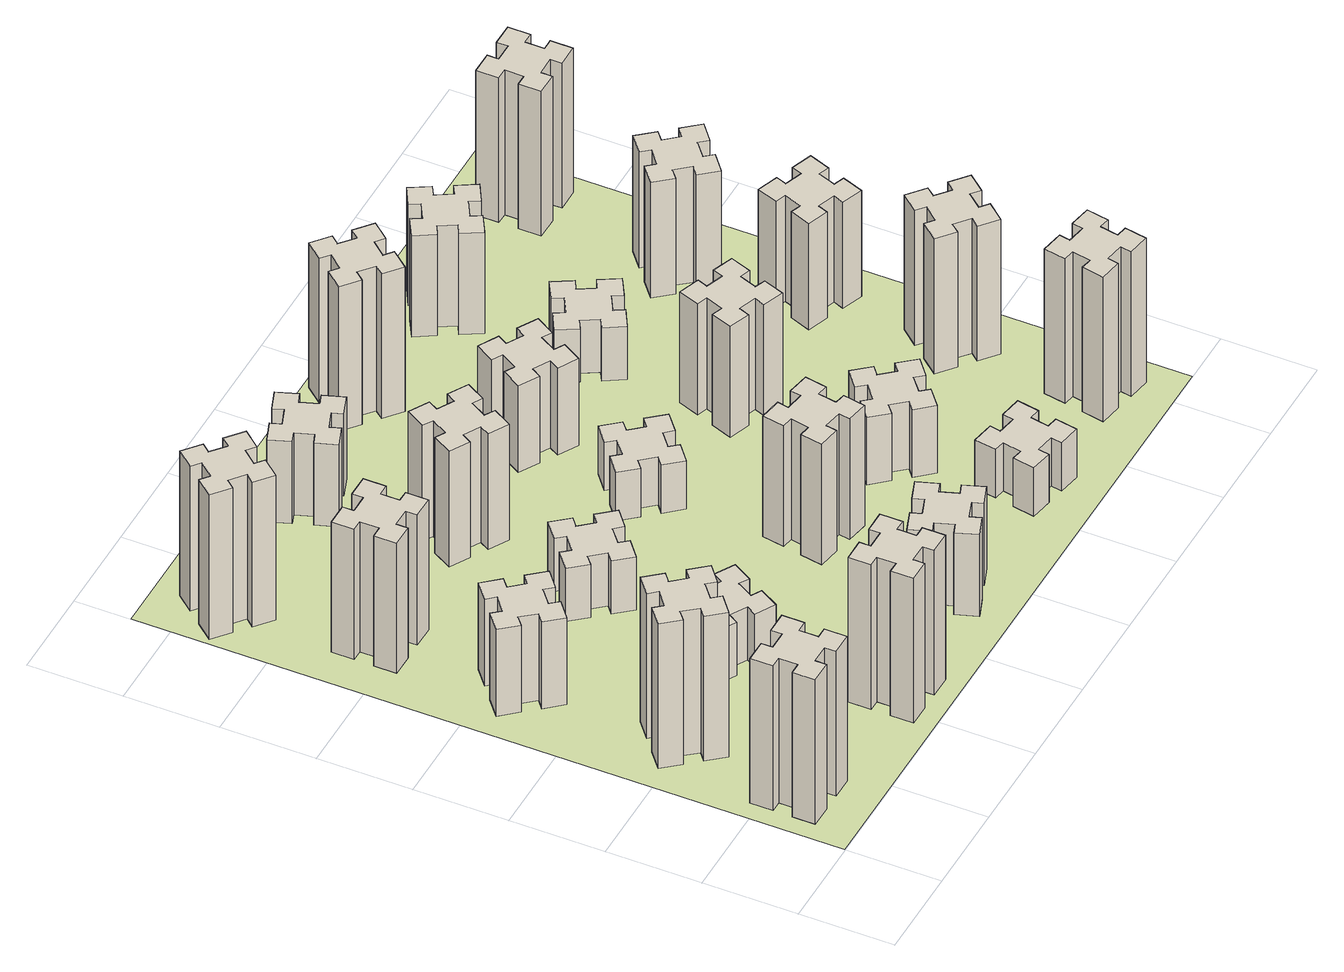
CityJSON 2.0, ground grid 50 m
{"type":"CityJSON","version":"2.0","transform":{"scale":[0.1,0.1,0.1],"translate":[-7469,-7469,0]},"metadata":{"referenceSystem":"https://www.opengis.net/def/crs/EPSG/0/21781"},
"CityObjects":{
"building1":{"type":"Building","attributes":{"class":"1000","function":"1000","usage":"1000","yearOfConstruction":2016,"roofType":"1000","measuredHeight":90,"storeysAboveGround":30,"storeysBelowGround":0},"geometry":[{"type":"Solid","lod":"1","boundaries":[[[[0,1,2,3,4,5,6,7,8,9,10,11,12,13,14,15,16,17,18,19]],[[17,16,20,21]],[[16,15,22,20]],[[15,14,23,22]],[[14,13,24,23]],[[13,12,25,24]],[[12,11,26,25]],[[11,10,27,26]],[[10,9,28,27]],[[9,8,29,28]],[[8,7,30,29]],[[7,6,31,30]],[[6,5,32,31]],[[5,4,33,32]],[[4,3,34,33]],[[3,2,35,34]],[[2,1,36,35]],[[1,0,37,36]],[[0,19,38,37]],[[19,18,39,38]],[[18,17,21,39]],[[24,25,26,27,28,29,30,31,32,33,34,35,36,37,38,39,21,20,22,23]]]]}]},
"building2":{"type":"Building","attributes":{"class":"1000","function":"1000","usage":"1000","yearOfConstruction":2016,"roofType":"1000","measuredHeight":90,"storeysAboveGround":30,"storeysBelowGround":0},"geometry":[{"type":"Solid","lod":"1","boundaries":[[[[40,41,42,43,44,45,46,47,48,49,50,51,52,53,54,55,56,57,58,59]],[[57,56,60,61]],[[56,55,62,60]],[[55,54,63,62]],[[54,53,64,63]],[[53,52,65,64]],[[52,51,66,65]],[[51,50,67,66]],[[50,49,68,67]],[[49,48,69,68]],[[48,47,70,69]],[[47,46,71,70]],[[46,45,72,71]],[[45,44,73,72]],[[44,43,74,73]],[[43,42,75,74]],[[42,41,76,75]],[[41,40,77,76]],[[40,59,78,77]],[[59,58,79,78]],[[58,57,61,79]],[[64,65,66,67,68,69,70,71,72,73,74,75,76,77,78,79,61,60,62,63]]]]}]},
"building3":{"type":"Building","attributes":{"class":"1000","function":"1000","usage":"1000","yearOfConstruction":2016,"roofType":"1000","measuredHeight":54,"storeysAboveGround":30,"storeysBelowGround":0},"geometry":[{"type":"Solid","lod":"1","boundaries":[[[[80,81,82,83,84,85,86,87,88,89,90,91,92,93,94,95,96,97,98,99]],[[97,96,100,101]],[[96,95,102,100]],[[95,94,103,102]],[[94,93,104,103]],[[93,92,105,104]],[[92,91,106,105]],[[91,90,107,106]],[[90,89,108,107]],[[89,88,109,108]],[[88,87,110,109]],[[87,86,111,110]],[[86,85,112,111]],[[85,84,113,112]],[[84,83,114,113]],[[83,82,115,114]],[[82,81,116,115]],[[81,80,117,116]],[[80,99,118,117]],[[99,98,119,118]],[[98,97,101,119]],[[104,105,106,107,108,109,110,111,112,113,114,115,116,117,118,119,101,100,102,103]]]]}]},
"building4":{"type":"Building","attributes":{"class":"1000","function":"1000","usage":"1000","yearOfConstruction":2016,"roofType":"1000","measuredHeight":81,"storeysAboveGround":30,"storeysBelowGround":0},"geometry":[{"type":"Solid","lod":"1","boundaries":[[[[120,121,122,123,124,125,126,127,128,129,130,131,132,133,134,135,136,137,138,139]],[[137,136,140,141]],[[136,135,142,140]],[[135,134,143,142]],[[134,133,144,143]],[[133,132,145,144]],[[132,131,146,145]],[[131,130,147,146]],[[130,129,148,147]],[[129,128,149,148]],[[128,127,150,149]],[[127,126,151,150]],[[126,125,152,151]],[[125,124,153,152]],[[124,123,154,153]],[[123,122,155,154]],[[122,121,156,155]],[[121,120,157,156]],[[120,139,158,157]],[[139,138,159,158]],[[138,137,141,159]],[[144,145,146,147,148,149,150,151,152,153,154,155,156,157,158,159,141,140,142,143]]]]}]},
"building5":{"type":"Building","attributes":{"class":"1000","function":"1000","usage":"1000","yearOfConstruction":2016,"roofType":"1000","measuredHeight":90,"storeysAboveGround":30,"storeysBelowGround":0},"geometry":[{"type":"Solid","lod":"1","boundaries":[[[[160,161,162,163,164,165,166,167,168,169,170,171,172,173,174,175,176,177,178,179]],[[177,176,180,181]],[[176,175,182,180]],[[175,174,183,182]],[[174,173,184,183]],[[173,172,185,184]],[[172,171,186,185]],[[171,170,187,186]],[[170,169,188,187]],[[169,168,189,188]],[[168,167,190,189]],[[167,166,191,190]],[[166,165,192,191]],[[165,164,193,192]],[[164,163,194,193]],[[163,162,195,194]],[[162,161,196,195]],[[161,160,197,196]],[[160,179,198,197]],[[179,178,199,198]],[[178,177,181,199]],[[184,185,186,187,188,189,190,191,192,193,194,195,196,197,198,199,181,180,182,183]]]]}]},
"building6":{"type":"Building","attributes":{"class":"1000","function":"1000","usage":"1000","yearOfConstruction":2016,"roofType":"1000","measuredHeight":90,"storeysAboveGround":30,"storeysBelowGround":0},"geometry":[{"type":"Solid","lod":"1","boundaries":[[[[200,201,202,203,204,205,206,207,208,209,210,211,212,213,214,215,216,217,218,219]],[[217,216,220,221]],[[216,215,222,220]],[[215,214,223,222]],[[214,213,224,223]],[[213,212,225,224]],[[212,211,226,225]],[[211,210,227,226]],[[210,209,228,227]],[[209,208,229,228]],[[208,207,230,229]],[[207,206,231,230]],[[206,205,232,231]],[[205,204,233,232]],[[204,203,234,233]],[[203,202,235,234]],[[202,201,236,235]],[[201,200,237,236]],[[200,219,238,237]],[[219,218,239,238]],[[218,217,221,239]],[[224,225,226,227,228,229,230,231,232,233,234,235,236,237,238,239,221,220,222,223]]]]}]},
"building7":{"type":"Building","attributes":{"class":"1000","function":"1000","usage":"1000","yearOfConstruction":2016,"roofType":"1000","measuredHeight":33,"storeysAboveGround":30,"storeysBelowGround":0},"geometry":[{"type":"Solid","lod":"1","boundaries":[[[[240,241,242,243,244,245,246,247,248,249,250,251,252,253,254,255,256,257,258,259]],[[257,256,260,261]],[[256,255,262,260]],[[255,254,263,262]],[[254,253,264,263]],[[253,252,265,264]],[[252,251,266,265]],[[251,250,267,266]],[[250,249,268,267]],[[249,248,269,268]],[[248,247,270,269]],[[247,246,271,270]],[[246,245,272,271]],[[245,244,273,272]],[[244,243,274,273]],[[243,242,275,274]],[[242,241,276,275]],[[241,240,277,276]],[[240,259,278,277]],[[259,258,279,278]],[[258,257,261,279]],[[264,265,266,267,268,269,270,271,272,273,274,275,276,277,278,279,261,260,262,263]]]]}]},
"building8":{"type":"Building","attributes":{"class":"1000","function":"1000","usage":"1000","yearOfConstruction":2016,"roofType":"1000","measuredHeight":33,"storeysAboveGround":30,"storeysBelowGround":0},"geometry":[{"type":"Solid","lod":"1","boundaries":[[[[280,281,282,283,284,285,286,287,288,289,290,291,292,293,294,295,296,297,298,299]],[[297,296,300,301]],[[296,295,302,300]],[[295,294,303,302]],[[294,293,304,303]],[[293,292,305,304]],[[292,291,306,305]],[[291,290,307,306]],[[290,289,308,307]],[[289,288,309,308]],[[288,287,310,309]],[[287,286,311,310]],[[286,285,312,311]],[[285,284,313,312]],[[284,283,314,313]],[[283,282,315,314]],[[282,281,316,315]],[[281,280,317,316]],[[280,299,318,317]],[[299,298,319,318]],[[298,297,301,319]],[[304,305,306,307,308,309,310,311,312,313,314,315,316,317,318,319,301,300,302,303]]]]}]},
"building9":{"type":"Building","attributes":{"class":"1000","function":"1000","usage":"1000","yearOfConstruction":2016,"roofType":"1000","measuredHeight":51,"storeysAboveGround":30,"storeysBelowGround":0},"geometry":[{"type":"Solid","lod":"1","boundaries":[[[[320,321,322,323,324,325,326,327,328,329,330,331,332,333,334,335,336,337,338,339]],[[337,336,340,341]],[[336,335,342,340]],[[335,334,343,342]],[[334,333,344,343]],[[333,332,345,344]],[[332,331,346,345]],[[331,330,347,346]],[[330,329,348,347]],[[329,328,349,348]],[[328,327,350,349]],[[327,326,351,350]],[[326,325,352,351]],[[325,324,353,352]],[[324,323,354,353]],[[323,322,355,354]],[[322,321,356,355]],[[321,320,357,356]],[[320,339,358,357]],[[339,338,359,358]],[[338,337,341,359]],[[344,345,346,347,348,349,350,351,352,353,354,355,356,357,358,359,341,340,342,343]]]]}]},
"building10":{"type":"Building","attributes":{"class":"1000","function":"1000","usage":"1000","yearOfConstruction":2016,"roofType":"1000","measuredHeight":72,"storeysAboveGround":30,"storeysBelowGround":0},"geometry":[{"type":"Solid","lod":"1","boundaries":[[[[360,361,362,363,364,365,366,367,368,369,370,371,372,373,374,375,376,377,378,379]],[[377,376,380,381]],[[376,375,382,380]],[[375,374,383,382]],[[374,373,384,383]],[[373,372,385,384]],[[372,371,386,385]],[[371,370,387,386]],[[370,369,388,387]],[[369,368,389,388]],[[368,367,390,389]],[[367,366,391,390]],[[366,365,392,391]],[[365,364,393,392]],[[364,363,394,393]],[[363,362,395,394]],[[362,361,396,395]],[[361,360,397,396]],[[360,379,398,397]],[[379,378,399,398]],[[378,377,381,399]],[[384,385,386,387,388,389,390,391,392,393,394,395,396,397,398,399,381,380,382,383]]]]}]},
"building11":{"type":"Building","attributes":{"class":"1000","function":"1000","usage":"1000","yearOfConstruction":2016,"roofType":"1000","measuredHeight":51,"storeysAboveGround":30,"storeysBelowGround":0},"geometry":[{"type":"Solid","lod":"1","boundaries":[[[[400,401,402,403,404,405,406,407,408,409,410,411,412,413,414,415,416,417,418,419]],[[417,416,420,421]],[[416,415,422,420]],[[415,414,423,422]],[[414,413,424,423]],[[413,412,425,424]],[[412,411,426,425]],[[411,410,427,426]],[[410,409,428,427]],[[409,408,429,428]],[[408,407,430,429]],[[407,406,431,430]],[[406,405,432,431]],[[405,404,433,432]],[[404,403,434,433]],[[403,402,435,434]],[[402,401,436,435]],[[401,400,437,436]],[[400,419,438,437]],[[419,418,439,438]],[[418,417,421,439]],[[424,425,426,427,428,429,430,431,432,433,434,435,436,437,438,439,421,420,422,423]]]]}]},
"building12":{"type":"Building","attributes":{"class":"1000","function":"1000","usage":"1000","yearOfConstruction":2016,"roofType":"1000","measuredHeight":75,"storeysAboveGround":30,"storeysBelowGround":0},"geometry":[{"type":"Solid","lod":"1","boundaries":[[[[440,441,442,443,444,445,446,447,448,449,450,451,452,453,454,455,456,457,458,459]],[[457,456,460,461]],[[456,455,462,460]],[[455,454,463,462]],[[454,453,464,463]],[[453,452,465,464]],[[452,451,466,465]],[[451,450,467,466]],[[450,449,468,467]],[[449,448,469,468]],[[448,447,470,469]],[[447,446,471,470]],[[446,445,472,471]],[[445,444,473,472]],[[444,443,474,473]],[[443,442,475,474]],[[442,441,476,475]],[[441,440,477,476]],[[440,459,478,477]],[[459,458,479,478]],[[458,457,461,479]],[[464,465,466,467,468,469,470,471,472,473,474,475,476,477,478,479,461,460,462,463]]]]}]},
"building13":{"type":"Building","attributes":{"class":"1000","function":"1000","usage":"1000","yearOfConstruction":2016,"roofType":"1000","measuredHeight":30,"storeysAboveGround":30,"storeysBelowGround":0},"geometry":[{"type":"Solid","lod":"1","boundaries":[[[[480,481,482,483,484,485,486,487,488,489,490,491,492,493,494,495,496,497,498,499]],[[497,496,500,501]],[[496,495,502,500]],[[495,494,503,502]],[[494,493,504,503]],[[493,492,505,504]],[[492,491,506,505]],[[491,490,507,506]],[[490,489,508,507]],[[489,488,509,508]],[[488,487,510,509]],[[487,486,511,510]],[[486,485,512,511]],[[485,484,513,512]],[[484,483,514,513]],[[483,482,515,514]],[[482,481,516,515]],[[481,480,517,516]],[[480,499,518,517]],[[499,498,519,518]],[[498,497,501,519]],[[504,505,506,507,508,509,510,511,512,513,514,515,516,517,518,519,501,500,502,503]]]]}]},
"building14":{"type":"Building","attributes":{"class":"1000","function":"1000","usage":"1000","yearOfConstruction":2016,"roofType":"1000","measuredHeight":54,"storeysAboveGround":30,"storeysBelowGround":0},"geometry":[{"type":"Solid","lod":"1","boundaries":[[[[520,521,522,523,524,525,526,527,528,529,530,531,532,533,534,535,536,537,538,539]],[[537,536,540,541]],[[536,535,542,540]],[[535,534,543,542]],[[534,533,544,543]],[[533,532,545,544]],[[532,531,546,545]],[[531,530,547,546]],[[530,529,548,547]],[[529,528,549,548]],[[528,527,550,549]],[[527,526,551,550]],[[526,525,552,551]],[[525,524,553,552]],[[524,523,554,553]],[[523,522,555,554]],[[522,521,556,555]],[[521,520,557,556]],[[520,539,558,557]],[[539,538,559,558]],[[538,537,541,559]],[[544,545,546,547,548,549,550,551,552,553,554,555,556,557,558,559,541,540,542,543]]]]}]},
"building15":{"type":"Building","attributes":{"class":"1000","function":"1000","usage":"1000","yearOfConstruction":2016,"roofType":"1000","measuredHeight":30,"storeysAboveGround":30,"storeysBelowGround":0},"geometry":[{"type":"Solid","lod":"1","boundaries":[[[[560,561,562,563,564,565,566,567,568,569,570,571,572,573,574,575,576,577,578,579]],[[577,576,580,581]],[[576,575,582,580]],[[575,574,583,582]],[[574,573,584,583]],[[573,572,585,584]],[[572,571,586,585]],[[571,570,587,586]],[[570,569,588,587]],[[569,568,589,588]],[[568,567,590,589]],[[567,566,591,590]],[[566,565,592,591]],[[565,564,593,592]],[[564,563,594,593]],[[563,562,595,594]],[[562,561,596,595]],[[561,560,597,596]],[[560,579,598,597]],[[579,578,599,598]],[[578,577,581,599]],[[584,585,586,587,588,589,590,591,592,593,594,595,596,597,598,599,581,580,582,583]]]]}]},
"building16":{"type":"Building","attributes":{"class":"1000","function":"1000","usage":"1000","yearOfConstruction":2016,"roofType":"1000","measuredHeight":90,"storeysAboveGround":30,"storeysBelowGround":0},"geometry":[{"type":"Solid","lod":"1","boundaries":[[[[600,601,602,603,604,605,606,607,608,609,610,611,612,613,614,615,616,617,618,619]],[[617,616,620,621]],[[616,615,622,620]],[[615,614,623,622]],[[614,613,624,623]],[[613,612,625,624]],[[612,611,626,625]],[[611,610,627,626]],[[610,609,628,627]],[[609,608,629,628]],[[608,607,630,629]],[[607,606,631,630]],[[606,605,632,631]],[[605,604,633,632]],[[604,603,634,633]],[[603,602,635,634]],[[602,601,636,635]],[[601,600,637,636]],[[600,619,638,637]],[[619,618,639,638]],[[618,617,621,639]],[[624,625,626,627,628,629,630,631,632,633,634,635,636,637,638,639,621,620,622,623]]]]}]},
"building17":{"type":"Building","attributes":{"class":"1000","function":"1000","usage":"1000","yearOfConstruction":2016,"roofType":"1000","measuredHeight":42,"storeysAboveGround":30,"storeysBelowGround":0},"geometry":[{"type":"Solid","lod":"1","boundaries":[[[[640,641,642,643,644,645,646,647,648,649,650,651,652,653,654,655,656,657,658,659]],[[657,656,660,661]],[[656,655,662,660]],[[655,654,663,662]],[[654,653,664,663]],[[653,652,665,664]],[[652,651,666,665]],[[651,650,667,666]],[[650,649,668,667]],[[649,648,669,668]],[[648,647,670,669]],[[647,646,671,670]],[[646,645,672,671]],[[645,644,673,672]],[[644,643,674,673]],[[643,642,675,674]],[[642,641,676,675]],[[641,640,677,676]],[[640,659,678,677]],[[659,658,679,678]],[[658,657,661,679]],[[664,665,666,667,668,669,670,671,672,673,674,675,676,677,678,679,661,660,662,663]]]]}]},
"building18":{"type":"Building","attributes":{"class":"1000","function":"1000","usage":"1000","yearOfConstruction":2016,"roofType":"1000","measuredHeight":69,"storeysAboveGround":30,"storeysBelowGround":0},"geometry":[{"type":"Solid","lod":"1","boundaries":[[[[680,681,682,683,684,685,686,687,688,689,690,691,692,693,694,695,696,697,698,699]],[[697,696,700,701]],[[696,695,702,700]],[[695,694,703,702]],[[694,693,704,703]],[[693,692,705,704]],[[692,691,706,705]],[[691,690,707,706]],[[690,689,708,707]],[[689,688,709,708]],[[688,687,710,709]],[[687,686,711,710]],[[686,685,712,711]],[[685,684,713,712]],[[684,683,714,713]],[[683,682,715,714]],[[682,681,716,715]],[[681,680,717,716]],[[680,699,718,717]],[[699,698,719,718]],[[698,697,701,719]],[[704,705,706,707,708,709,710,711,712,713,714,715,716,717,718,719,701,700,702,703]]]]}]},
"building19":{"type":"Building","attributes":{"class":"1000","function":"1000","usage":"1000","yearOfConstruction":2016,"roofType":"1000","measuredHeight":33,"storeysAboveGround":30,"storeysBelowGround":0},"geometry":[{"type":"Solid","lod":"1","boundaries":[[[[720,721,722,723,724,725,726,727,728,729,730,731,732,733,734,735,736,737,738,739]],[[737,736,740,741]],[[736,735,742,740]],[[735,734,743,742]],[[734,733,744,743]],[[733,732,745,744]],[[732,731,746,745]],[[731,730,747,746]],[[730,729,748,747]],[[729,728,749,748]],[[728,727,750,749]],[[727,726,751,750]],[[726,725,752,751]],[[725,724,753,752]],[[724,723,754,753]],[[723,722,755,754]],[[722,721,756,755]],[[721,720,757,756]],[[720,739,758,757]],[[739,738,759,758]],[[738,737,741,759]],[[744,745,746,747,748,749,750,751,752,753,754,755,756,757,758,759,741,740,742,743]]]]}]},
"building20":{"type":"Building","attributes":{"class":"1000","function":"1000","usage":"1000","yearOfConstruction":2016,"roofType":"1000","measuredHeight":90,"storeysAboveGround":30,"storeysBelowGround":0},"geometry":[{"type":"Solid","lod":"1","boundaries":[[[[760,761,762,763,764,765,766,767,768,769,770,771,772,773,774,775,776,777,778,779]],[[777,776,780,781]],[[776,775,782,780]],[[775,774,783,782]],[[774,773,784,783]],[[773,772,785,784]],[[772,771,786,785]],[[771,770,787,786]],[[770,769,788,787]],[[769,768,789,788]],[[768,767,790,789]],[[767,766,791,790]],[[766,765,792,791]],[[765,764,793,792]],[[764,763,794,793]],[[763,762,795,794]],[[762,761,796,795]],[[761,760,797,796]],[[760,779,798,797]],[[779,778,799,798]],[[778,777,781,799]],[[784,785,786,787,788,789,790,791,792,793,794,795,796,797,798,799,781,780,782,783]]]]}]},
"building21":{"type":"Building","attributes":{"class":"1000","function":"1000","usage":"1000","yearOfConstruction":2016,"roofType":"1000","measuredHeight":63,"storeysAboveGround":30,"storeysBelowGround":0},"geometry":[{"type":"Solid","lod":"1","boundaries":[[[[800,801,802,803,804,805,806,807,808,809,810,811,812,813,814,815,816,817,818,819]],[[817,816,820,821]],[[816,815,822,820]],[[815,814,823,822]],[[814,813,824,823]],[[813,812,825,824]],[[812,811,826,825]],[[811,810,827,826]],[[810,809,828,827]],[[809,808,829,828]],[[808,807,830,829]],[[807,806,831,830]],[[806,805,832,831]],[[805,804,833,832]],[[804,803,834,833]],[[803,802,835,834]],[[802,801,836,835]],[[801,800,837,836]],[[800,819,838,837]],[[819,818,839,838]],[[818,817,821,839]],[[824,825,826,827,828,829,830,831,832,833,834,835,836,837,838,839,821,820,822,823]]]]}]},
"building22":{"type":"Building","attributes":{"class":"1000","function":"1000","usage":"1000","yearOfConstruction":2016,"roofType":"1000","measuredHeight":84,"storeysAboveGround":30,"storeysBelowGround":0},"geometry":[{"type":"Solid","lod":"1","boundaries":[[[[840,841,842,843,844,845,846,847,848,849,850,851,852,853,854,855,856,857,858,859]],[[857,856,860,861]],[[856,855,862,860]],[[855,854,863,862]],[[854,853,864,863]],[[853,852,865,864]],[[852,851,866,865]],[[851,850,867,866]],[[850,849,868,867]],[[849,848,869,868]],[[848,847,870,869]],[[847,846,871,870]],[[846,845,872,871]],[[845,844,873,872]],[[844,843,874,873]],[[843,842,875,874]],[[842,841,876,875]],[[841,840,877,876]],[[840,859,878,877]],[[859,858,879,878]],[[858,857,861,879]],[[864,865,866,867,868,869,870,871,872,873,874,875,876,877,878,879,861,860,862,863]]]]}]},
"building23":{"type":"Building","attributes":{"class":"1000","function":"1000","usage":"1000","yearOfConstruction":2016,"roofType":"1000","measuredHeight":66,"storeysAboveGround":30,"storeysBelowGround":0},"geometry":[{"type":"Solid","lod":"1","boundaries":[[[[880,881,882,883,884,885,886,887,888,889,890,891,892,893,894,895,896,897,898,899]],[[897,896,900,901]],[[896,895,902,900]],[[895,894,903,902]],[[894,893,904,903]],[[893,892,905,904]],[[892,891,906,905]],[[891,890,907,906]],[[890,889,908,907]],[[889,888,909,908]],[[888,887,910,909]],[[887,886,911,910]],[[886,885,912,911]],[[885,884,913,912]],[[884,883,914,913]],[[883,882,915,914]],[[882,881,916,915]],[[881,880,917,916]],[[880,899,918,917]],[[899,898,919,918]],[[898,897,901,919]],[[904,905,906,907,908,909,910,911,912,913,914,915,916,917,918,919,901,900,902,903]]]]}]},
"building24":{"type":"Building","attributes":{"class":"1000","function":"1000","usage":"1000","yearOfConstruction":2016,"roofType":"1000","measuredHeight":72,"storeysAboveGround":30,"storeysBelowGround":0},"geometry":[{"type":"Solid","lod":"1","boundaries":[[[[920,921,922,923,924,925,926,927,928,929,930,931,932,933,934,935,936,937,938,939]],[[937,936,940,941]],[[936,935,942,940]],[[935,934,943,942]],[[934,933,944,943]],[[933,932,945,944]],[[932,931,946,945]],[[931,930,947,946]],[[930,929,948,947]],[[929,928,949,948]],[[928,927,950,949]],[[927,926,951,950]],[[926,925,952,951]],[[925,924,953,952]],[[924,923,954,953]],[[923,922,955,954]],[[922,921,956,955]],[[921,920,957,956]],[[920,939,958,957]],[[939,938,959,958]],[[938,937,941,959]],[[944,945,946,947,948,949,950,951,952,953,954,955,956,957,958,959,941,940,942,943]]]]}]},
"building25":{"type":"Building","attributes":{"class":"1000","function":"1000","usage":"1000","yearOfConstruction":2016,"roofType":"1000","measuredHeight":90,"storeysAboveGround":30,"storeysBelowGround":0},"geometry":[{"type":"Solid","lod":"1","boundaries":[[[[960,961,962,963,964,965,966,967,968,969,970,971,972,973,974,975,976,977,978,979]],[[977,976,980,981]],[[976,975,982,980]],[[975,974,983,982]],[[974,973,984,983]],[[973,972,985,984]],[[972,971,986,985]],[[971,970,987,986]],[[970,969,988,987]],[[969,968,989,988]],[[968,967,990,989]],[[967,966,991,990]],[[966,965,992,991]],[[965,964,993,992]],[[964,963,994,993]],[[963,962,995,994]],[[962,961,996,995]],[[961,960,997,996]],[[960,979,998,997]],[[979,978,999,998]],[[978,977,981,999]],[[984,985,986,987,988,989,990,991,992,993,994,995,996,997,998,999,981,980,982,983]]]]}]},
"landuse1":{"type":"LandUse","attributes":{"name":"plot1","function":"1010"},"geometry":[{"type":"MultiSurface","lod":"1","boundaries":[[[1000,1001,1002,1003]]]}]}
},
"vertices":[
[165,425,0],[165,325,0],[105,325,0],[105,205,0],[225,205,0],[225,265,0],[325,265,0],[325,205,0],[445,205,0],[445,325,0],[385,325,0],[385,425,0],[445,425,0],[445,545,0],[325,545,0],[325,485,0],[225,485,0],[225,545,0],[105,545,0],[105,425,0],[225,485,900],[225,545,900],[325,485,900],[325,545,900],[445,545,900],[445,425,900],[385,425,900],[385,325,900],[445,325,900],[445,205,900],[325,205,900],[325,265,900],[225,265,900],[225,205,900],[105,205,900],[105,325,900],[165,325,900],[165,425,900],[105,425,900],[105,545,900],
[492,1048,0],[427,1124,0],[473,1163,0],[396,1255,0],[304,1178,0],[343,1132,0],[266,1067,0],[228,1113,0],[136,1036,0],[213,944,0],[259,983,0],[323,906,0],[277,868,0],[354,776,0],[446,853,0],[408,899,0],[484,963,0],[523,917,0],[615,994,0],[538,1086,0],[484,963,900],[523,917,900],[408,899,900],[446,853,900],[354,776,900],[277,868,900],[323,906,900],[259,983,900],[213,944,900],[136,1036,900],[228,1113,900],[266,1067,900],[343,1132,900],[304,1178,900],[396,1255,900],[473,1163,900],[427,1124,900],[492,1048,900],[538,1086,900],[615,994,900],
[492,1888,0],[427,1964,0],[473,2003,0],[396,2095,0],[304,2018,0],[343,1972,0],[266,1907,0],[228,1953,0],[136,1876,0],[213,1784,0],[259,1823,0],[323,1746,0],[277,1708,0],[354,1616,0],[446,1693,0],[408,1739,0],[484,1803,0],[523,1757,0],[615,1834,0],[538,1926,0],[484,1803,540],[523,1757,540],[408,1739,540],[446,1693,540],[354,1616,540],[277,1708,540],[323,1746,540],[259,1823,540],[213,1784,540],[136,1876,540],[228,1953,540],[266,1907,540],[343,1972,540],[304,2018,540],[396,2095,540],[473,2003,540],[427,1964,540],[492,1888,540],[538,1926,540],[615,1834,540],
[485,2545,0],[485,2645,0],[545,2645,0],[545,2765,0],[425,2765,0],[425,2705,0],[325,2705,0],[325,2765,0],[205,2765,0],[205,2645,0],[265,2645,0],[265,2545,0],[205,2545,0],[205,2425,0],[325,2425,0],[325,2485,0],[425,2485,0],[425,2425,0],[545,2425,0],[545,2545,0],[425,2485,810],[425,2425,810],[325,2485,810],[325,2425,810],[205,2425,810],[205,2545,810],[265,2545,810],[265,2645,810],[205,2645,810],[205,2765,810],[325,2765,810],[325,2705,810],[425,2705,810],[425,2765,810],[545,2765,810],[545,2645,810],[485,2645,810],[485,2545,810],[545,2545,810],[545,2425,810],
[1225,225,0],[1225,325,0],[1285,325,0],[1285,445,0],[1165,445,0],[1165,385,0],[1065,385,0],[1065,445,0],[945,445,0],[945,325,0],[1005,325,0],[1005,225,0],[945,225,0],[945,105,0],[1065,105,0],[1065,165,0],[1165,165,0],[1165,105,0],[1285,105,0],[1285,225,0],[1165,165,900],[1165,105,900],[1065,165,900],[1065,105,900],[945,105,900],[945,225,900],[1005,225,900],[1005,325,900],[945,325,900],[945,445,900],[1065,445,900],[1065,385,900],[1165,385,900],[1165,445,900],[1285,445,900],[1285,325,900],[1225,325,900],[1225,225,900],[1285,225,900],[1285,105,900],
[384,3387,0],[308,3452,0],[346,3498,0],[254,3575,0],[177,3483,0],[223,3444,0],[159,3368,0],[113,3406,0],[36,3314,0],[128,3237,0],[166,3283,0],[243,3219,0],[204,3173,0],[296,3096,0],[373,3188,0],[327,3226,0],[392,3303,0],[438,3264,0],[515,3356,0],[423,3433,0],[392,3303,900],[438,3264,900],[327,3226,900],[373,3188,900],[296,3096,900],[204,3173,900],[243,3219,900],[166,3283,900],[128,3237,900],[36,3314,900],[113,3406,900],[159,3368,900],[223,3444,900],[177,3483,900],[254,3575,900],[346,3498,900],[308,3452,900],[384,3387,900],[423,3433,900],[515,3356,900],
[1086,1017,0],[1136,1104,0],[1188,1074,0],[1248,1178,0],[1144,1238,0],[1114,1186,0],[1027,1236,0],[1057,1288,0],[953,1348,0],[893,1244,0],[945,1214,0],[895,1127,0],[843,1157,0],[783,1053,0],[887,993,0],[917,1045,0],[1004,995,0],[974,943,0],[1078,883,0],[1138,987,0],[1004,995,330],[974,943,330],[917,1045,330],[887,993,330],[783,1053,330],[843,1157,330],[895,1127,330],[945,1214,330],[893,1244,330],[953,1348,330],[1057,1288,330],[1027,1236,330],[1114,1186,330],[1144,1238,330],[1248,1178,330],[1188,1074,330],[1136,1104,330],[1086,1017,330],[1138,987,330],[1078,883,330],
[1083,1972,0],[1006,1907,0],[968,1953,0],[876,1876,0],[953,1784,0],[999,1823,0],[1063,1746,0],[1017,1708,0],[1094,1616,0],[1186,1693,0],[1148,1739,0],[1224,1803,0],[1263,1757,0],[1355,1834,0],[1278,1926,0],[1232,1888,0],[1167,1964,0],[1213,2003,0],[1136,2095,0],[1044,2018,0],[1167,1964,330],[1213,2003,330],[1232,1888,330],[1278,1926,330],[1355,1834,330],[1263,1757,330],[1224,1803,330],[1148,1739,330],[1186,1693,330],[1094,1616,330],[1017,1708,330],[1063,1746,330],[999,1823,330],[953,1784,330],[876,1876,330],[968,1953,330],[1006,1907,330],[1083,1972,330],[1044,2018,330],[1136,2095,330],
[1865,496,0],[1771,462,0],[1750,518,0],[1637,477,0],[1679,364,0],[1735,385,0],[1769,291,0],[1713,270,0],[1754,157,0],[1867,199,0],[1846,255,0],[1940,289,0],[1960,233,0],[2073,274,0],[2032,387,0],[1976,366,0],[1942,460,0],[1998,480,0],[1957,593,0],[1844,552,0],[1942,460,510],[1998,480,510],[1976,366,510],[2032,387,510],[2073,274,510],[1960,233,510],[1940,289,510],[1846,255,510],[1867,199,510],[1754,157,510],[1713,270,510],[1769,291,510],[1735,385,510],[1679,364,510],[1637,477,510],[1750,518,510],[1771,462,510],[1865,496,510],[1844,552,510],[1957,593,510],
[1117,2525,0],[1204,2475,0],[1174,2423,0],[1278,2363,0],[1338,2467,0],[1286,2497,0],[1336,2584,0],[1388,2554,0],[1448,2658,0],[1344,2718,0],[1314,2666,0],[1227,2716,0],[1257,2768,0],[1153,2828,0],[1093,2724,0],[1145,2694,0],[1095,2607,0],[1043,2637,0],[983,2533,0],[1087,2473,0],[1095,2607,720],[1043,2637,720],[1145,2694,720],[1093,2724,720],[1153,2828,720],[1257,2768,720],[1227,2716,720],[1314,2666,720],[1344,2718,720],[1448,2658,720],[1388,2554,720],[1336,2584,720],[1286,2497,720],[1338,2467,720],[1278,2363,720],[1174,2423,720],[1204,2475,720],[1117,2525,720],[1087,2473,720],[983,2533,720],
[1125,3456,0],[1031,3422,0],[1010,3478,0],[897,3437,0],[939,3324,0],[995,3345,0],[1029,3251,0],[973,3230,0],[1014,3117,0],[1127,3159,0],[1106,3215,0],[1200,3249,0],[1220,3193,0],[1333,3234,0],[1292,3347,0],[1236,3326,0],[1202,3420,0],[1258,3440,0],[1217,3553,0],[1104,3512,0],[1202,3420,510],[1258,3440,510],[1236,3326,510],[1292,3347,510],[1333,3234,510],[1220,3193,510],[1200,3249,510],[1106,3215,510],[1127,3159,510],[1014,3117,510],[973,3230,510],[1029,3251,510],[995,3345,510],[939,3324,510],[897,3437,510],[1010,3478,510],[1031,3422,510],[1125,3456,510],[1104,3512,510],[1217,3553,510],
[2055,1047,0],[2072,1145,0],[2131,1135,0],[2152,1253,0],[2034,1274,0],[2024,1215,0],[1925,1232,0],[1936,1291,0],[1817,1312,0],[1797,1194,0],[1856,1184,0],[1838,1085,0],[1779,1096,0],[1758,977,0],[1877,957,0],[1887,1016,0],[1985,998,0],[1975,939,0],[2093,918,0],[2114,1037,0],[1985,998,750],[1975,939,750],[1887,1016,750],[1877,957,750],[1758,977,750],[1779,1096,750],[1838,1085,750],[1856,1184,750],[1797,1194,750],[1817,1312,750],[1936,1291,750],[1925,1232,750],[2024,1215,750],[2034,1274,750],[2152,1253,750],[2131,1135,750],[2072,1145,750],[2055,1047,750],[2114,1037,750],[2093,918,750],
[1972,1988,0],[1907,2064,0],[1953,2103,0],[1876,2195,0],[1784,2118,0],[1823,2072,0],[1746,2007,0],[1708,2053,0],[1616,1976,0],[1693,1884,0],[1739,1923,0],[1803,1846,0],[1757,1808,0],[1834,1716,0],[1926,1793,0],[1888,1839,0],[1964,1903,0],[2003,1857,0],[2095,1934,0],[2018,2026,0],[1964,1903,300],[2003,1857,300],[1888,1839,300],[1926,1793,300],[1834,1716,300],[1757,1808,300],[1803,1846,300],[1739,1923,300],[1693,1884,300],[1616,1976,300],[1708,2053,300],[1746,2007,300],[1823,2072,300],[1784,2118,300],[1876,2195,300],[1953,2103,300],[1907,2064,300],[1972,1988,300],[2018,2026,300],[2095,1934,300],
[2026,2497,0],[2076,2584,0],[2128,2554,0],[2188,2658,0],[2084,2718,0],[2054,2666,0],[1967,2716,0],[1997,2768,0],[1893,2828,0],[1833,2724,0],[1885,2694,0],[1835,2607,0],[1783,2637,0],[1723,2533,0],[1827,2473,0],[1857,2525,0],[1944,2475,0],[1914,2423,0],[2018,2363,0],[2078,2467,0],[1944,2475,540],[1914,2423,540],[1857,2525,540],[1827,2473,540],[1723,2533,540],[1783,2637,540],[1835,2607,540],[1885,2694,540],[1833,2724,540],[1893,2828,540],[1997,2768,540],[1967,2716,540],[2054,2666,540],[2084,2718,540],[2188,2658,540],[2128,2554,540],[2076,2584,540],[2026,2497,540],[2078,2467,540],[2018,2363,540],
[2596,444,0],[2578,345,0],[2519,356,0],[2498,237,0],[2617,217,0],[2627,276,0],[2725,258,0],[2715,199,0],[2833,178,0],[2854,297,0],[2795,307,0],[2812,405,0],[2871,395,0],[2892,513,0],[2774,534,0],[2764,475,0],[2665,492,0],[2676,551,0],[2557,572,0],[2537,454,0],[2665,492,300],[2676,551,300],[2764,475,300],[2774,534,300],[2892,513,300],[2871,395,300],[2812,405,300],[2795,307,300],[2854,297,300],[2833,178,300],[2715,199,300],[2725,258,300],[2627,276,300],[2617,217,300],[2498,237,300],[2519,356,300],[2578,345,300],[2596,444,300],[2537,454,300],[2557,572,300],
[1746,3383,0],[1823,3319,0],[1784,3273,0],[1876,3196,0],[1953,3288,0],[1907,3326,0],[1972,3403,0],[2018,3364,0],[2095,3456,0],[2003,3533,0],[1964,3487,0],[1888,3552,0],[1926,3598,0],[1834,3675,0],[1757,3583,0],[1803,3544,0],[1739,3468,0],[1693,3506,0],[1616,3414,0],[1708,3337,0],[1739,3468,900],[1693,3506,900],[1803,3544,900],[1757,3583,900],[1834,3675,900],[1926,3598,900],[1888,3552,900],[1964,3487,900],[2003,3533,900],[2095,3456,900],[2018,3364,900],[1972,3403,900],[1907,3326,900],[1953,3288,900],[1876,3196,900],[1784,3273,900],[1823,3319,900],[1746,3383,900],[1708,3337,900],[1616,3414,900],
[2563,1132,0],[2486,1067,0],[2448,1113,0],[2356,1036,0],[2433,944,0],[2479,983,0],[2543,906,0],[2497,868,0],[2574,776,0],[2666,853,0],[2628,899,0],[2704,963,0],[2743,917,0],[2835,994,0],[2758,1086,0],[2712,1048,0],[2647,1124,0],[2693,1163,0],[2616,1255,0],[2524,1178,0],[2647,1124,420],[2693,1163,420],[2712,1048,420],[2758,1086,420],[2835,994,420],[2743,917,420],[2704,963,420],[2628,899,420],[2666,853,420],[2574,776,420],[2497,868,420],[2543,906,420],[2479,983,420],[2433,944,420],[2356,1036,420],[2448,1113,420],[2486,1067,420],[2563,1132,420],[2524,1178,420],[2616,1255,420],
[2682,1771,0],[2716,1865,0],[2772,1844,0],[2813,1957,0],[2700,1998,0],[2680,1942,0],[2586,1976,0],[2607,2032,0],[2494,2073,0],[2453,1960,0],[2509,1940,0],[2475,1846,0],[2419,1867,0],[2377,1754,0],[2490,1713,0],[2511,1769,0],[2605,1735,0],[2584,1679,0],[2697,1637,0],[2738,1750,0],[2605,1735,690],[2584,1679,690],[2511,1769,690],[2490,1713,690],[2377,1754,690],[2419,1867,690],[2475,1846,690],[2509,1940,690],[2453,1960,690],[2494,2073,690],[2607,2032,690],[2586,1976,690],[2680,1942,690],[2700,1998,690],[2813,1957,690],[2772,1844,690],[2716,1865,690],[2682,1771,690],[2738,1750,690],[2697,1637,690],
[2475,2584,0],[2525,2497,0],[2473,2467,0],[2533,2363,0],[2637,2423,0],[2607,2475,0],[2694,2525,0],[2724,2473,0],[2828,2533,0],[2768,2637,0],[2716,2607,0],[2666,2694,0],[2718,2724,0],[2658,2828,0],[2554,2768,0],[2584,2716,0],[2497,2666,0],[2467,2718,0],[2363,2658,0],[2423,2554,0],[2497,2666,330],[2467,2718,330],[2584,2716,330],[2554,2768,330],[2658,2828,330],[2718,2724,330],[2666,2694,330],[2716,2607,330],[2768,2637,330],[2828,2533,330],[2724,2473,330],[2694,2525,330],[2607,2475,330],[2637,2423,330],[2533,2363,330],[2473,2467,330],[2525,2497,330],[2475,2584,330],[2423,2554,330],[2363,2658,330],
[3504,475,0],[3405,492,0],[3416,551,0],[3297,572,0],[3277,454,0],[3336,444,0],[3318,345,0],[3259,356,0],[3238,237,0],[3357,217,0],[3367,276,0],[3465,258,0],[3455,199,0],[3573,178,0],[3594,297,0],[3535,307,0],[3552,405,0],[3611,395,0],[3632,513,0],[3514,534,0],[3552,405,900],[3611,395,900],[3535,307,900],[3594,297,900],[3573,178,900],[3455,199,900],[3465,258,900],[3367,276,900],[3357,217,900],[3238,237,900],[3259,356,900],[3318,345,900],[3336,444,900],[3277,454,900],[3297,572,900],[3416,551,900],[3405,492,900],[3504,475,900],[3514,534,900],[3632,513,900],
[2716,3347,0],[2666,3434,0],[2718,3464,0],[2658,3568,0],[2554,3508,0],[2584,3456,0],[2497,3406,0],[2467,3458,0],[2363,3398,0],[2423,3294,0],[2475,3324,0],[2525,3237,0],[2473,3207,0],[2533,3103,0],[2637,3163,0],[2607,3215,0],[2694,3265,0],[2724,3213,0],[2828,3273,0],[2768,3377,0],[2694,3265,630],[2724,3213,630],[2607,3215,630],[2637,3163,630],[2533,3103,630],[2473,3207,630],[2525,3237,630],[2475,3324,630],[2423,3294,630],[2363,3398,630],[2467,3458,630],[2497,3406,630],[2584,3456,630],[2554,3508,630],[2658,3568,630],[2718,3464,630],[2666,3434,630],[2716,3347,630],[2768,3377,630],[2828,3273,630],
[3487,1006,0],[3552,1083,0],[3598,1044,0],[3675,1136,0],[3583,1213,0],[3544,1167,0],[3468,1232,0],[3506,1278,0],[3414,1355,0],[3337,1263,0],[3383,1224,0],[3319,1148,0],[3273,1186,0],[3196,1094,0],[3288,1017,0],[3326,1063,0],[3403,999,0],[3364,953,0],[3456,876,0],[3533,968,0],[3403,999,840],[3364,953,840],[3326,1063,840],[3288,1017,840],[3196,1094,840],[3273,1186,840],[3319,1148,840],[3383,1224,840],[3337,1263,840],[3414,1355,840],[3506,1278,840],[3468,1232,840],[3544,1167,840],[3583,1213,840],[3675,1136,840],[3598,1044,840],[3552,1083,840],[3487,1006,840],[3533,968,840],[3456,876,840],
[3520,1942,0],[3426,1976,0],[3447,2032,0],[3334,2073,0],[3293,1960,0],[3349,1940,0],[3315,1846,0],[3259,1867,0],[3217,1754,0],[3330,1713,0],[3351,1769,0],[3445,1735,0],[3424,1679,0],[3537,1637,0],[3578,1750,0],[3522,1771,0],[3556,1865,0],[3612,1844,0],[3653,1957,0],[3540,1998,0],[3556,1865,660],[3612,1844,660],[3522,1771,660],[3578,1750,660],[3537,1637,660],[3424,1679,660],[3445,1735,660],[3351,1769,660],[3330,1713,660],[3217,1754,660],[3259,1867,660],[3315,1846,660],[3349,1940,660],[3293,1960,660],[3334,2073,660],[3447,2032,660],[3426,1976,660],[3520,1942,660],[3540,1998,660],[3653,1957,660],
[3219,2463,0],[3283,2386,0],[3237,2348,0],[3314,2256,0],[3406,2333,0],[3368,2379,0],[3444,2443,0],[3483,2397,0],[3575,2474,0],[3498,2566,0],[3452,2528,0],[3387,2604,0],[3433,2643,0],[3356,2735,0],[3264,2658,0],[3303,2612,0],[3226,2547,0],[3188,2593,0],[3096,2516,0],[3173,2424,0],[3226,2547,720],[3188,2593,720],[3303,2612,720],[3264,2658,720],[3356,2735,720],[3433,2643,720],[3387,2604,720],[3452,2528,720],[3498,2566,720],[3575,2474,720],[3483,2397,720],[3444,2443,720],[3368,2379,720],[3406,2333,720],[3314,2256,720],[3237,2348,720],[3283,2386,720],[3219,2463,720],[3173,2424,720],[3096,2516,720],
[3385,3225,0],[3485,3225,0],[3485,3165,0],[3605,3165,0],[3605,3285,0],[3545,3285,0],[3545,3385,0],[3605,3385,0],[3605,3505,0],[3485,3505,0],[3485,3445,0],[3385,3445,0],[3385,3505,0],[3265,3505,0],[3265,3385,0],[3325,3385,0],[3325,3285,0],[3265,3285,0],[3265,3165,0],[3385,3165,0],[3325,3285,900],[3265,3285,900],[3325,3385,900],[3265,3385,900],[3265,3505,900],[3385,3505,900],[3385,3445,900],[3485,3445,900],[3485,3505,900],[3605,3505,900],[3605,3385,900],[3545,3385,900],[3545,3285,900],[3605,3285,900],[3605,3165,900],[3485,3165,900],[3485,3225,900],[3385,3225,900],[3385,3165,900],[3265,3165,900],
[5,3705,0],[3705,3705,0],[3705,5,0],[5,5,0]
]}
